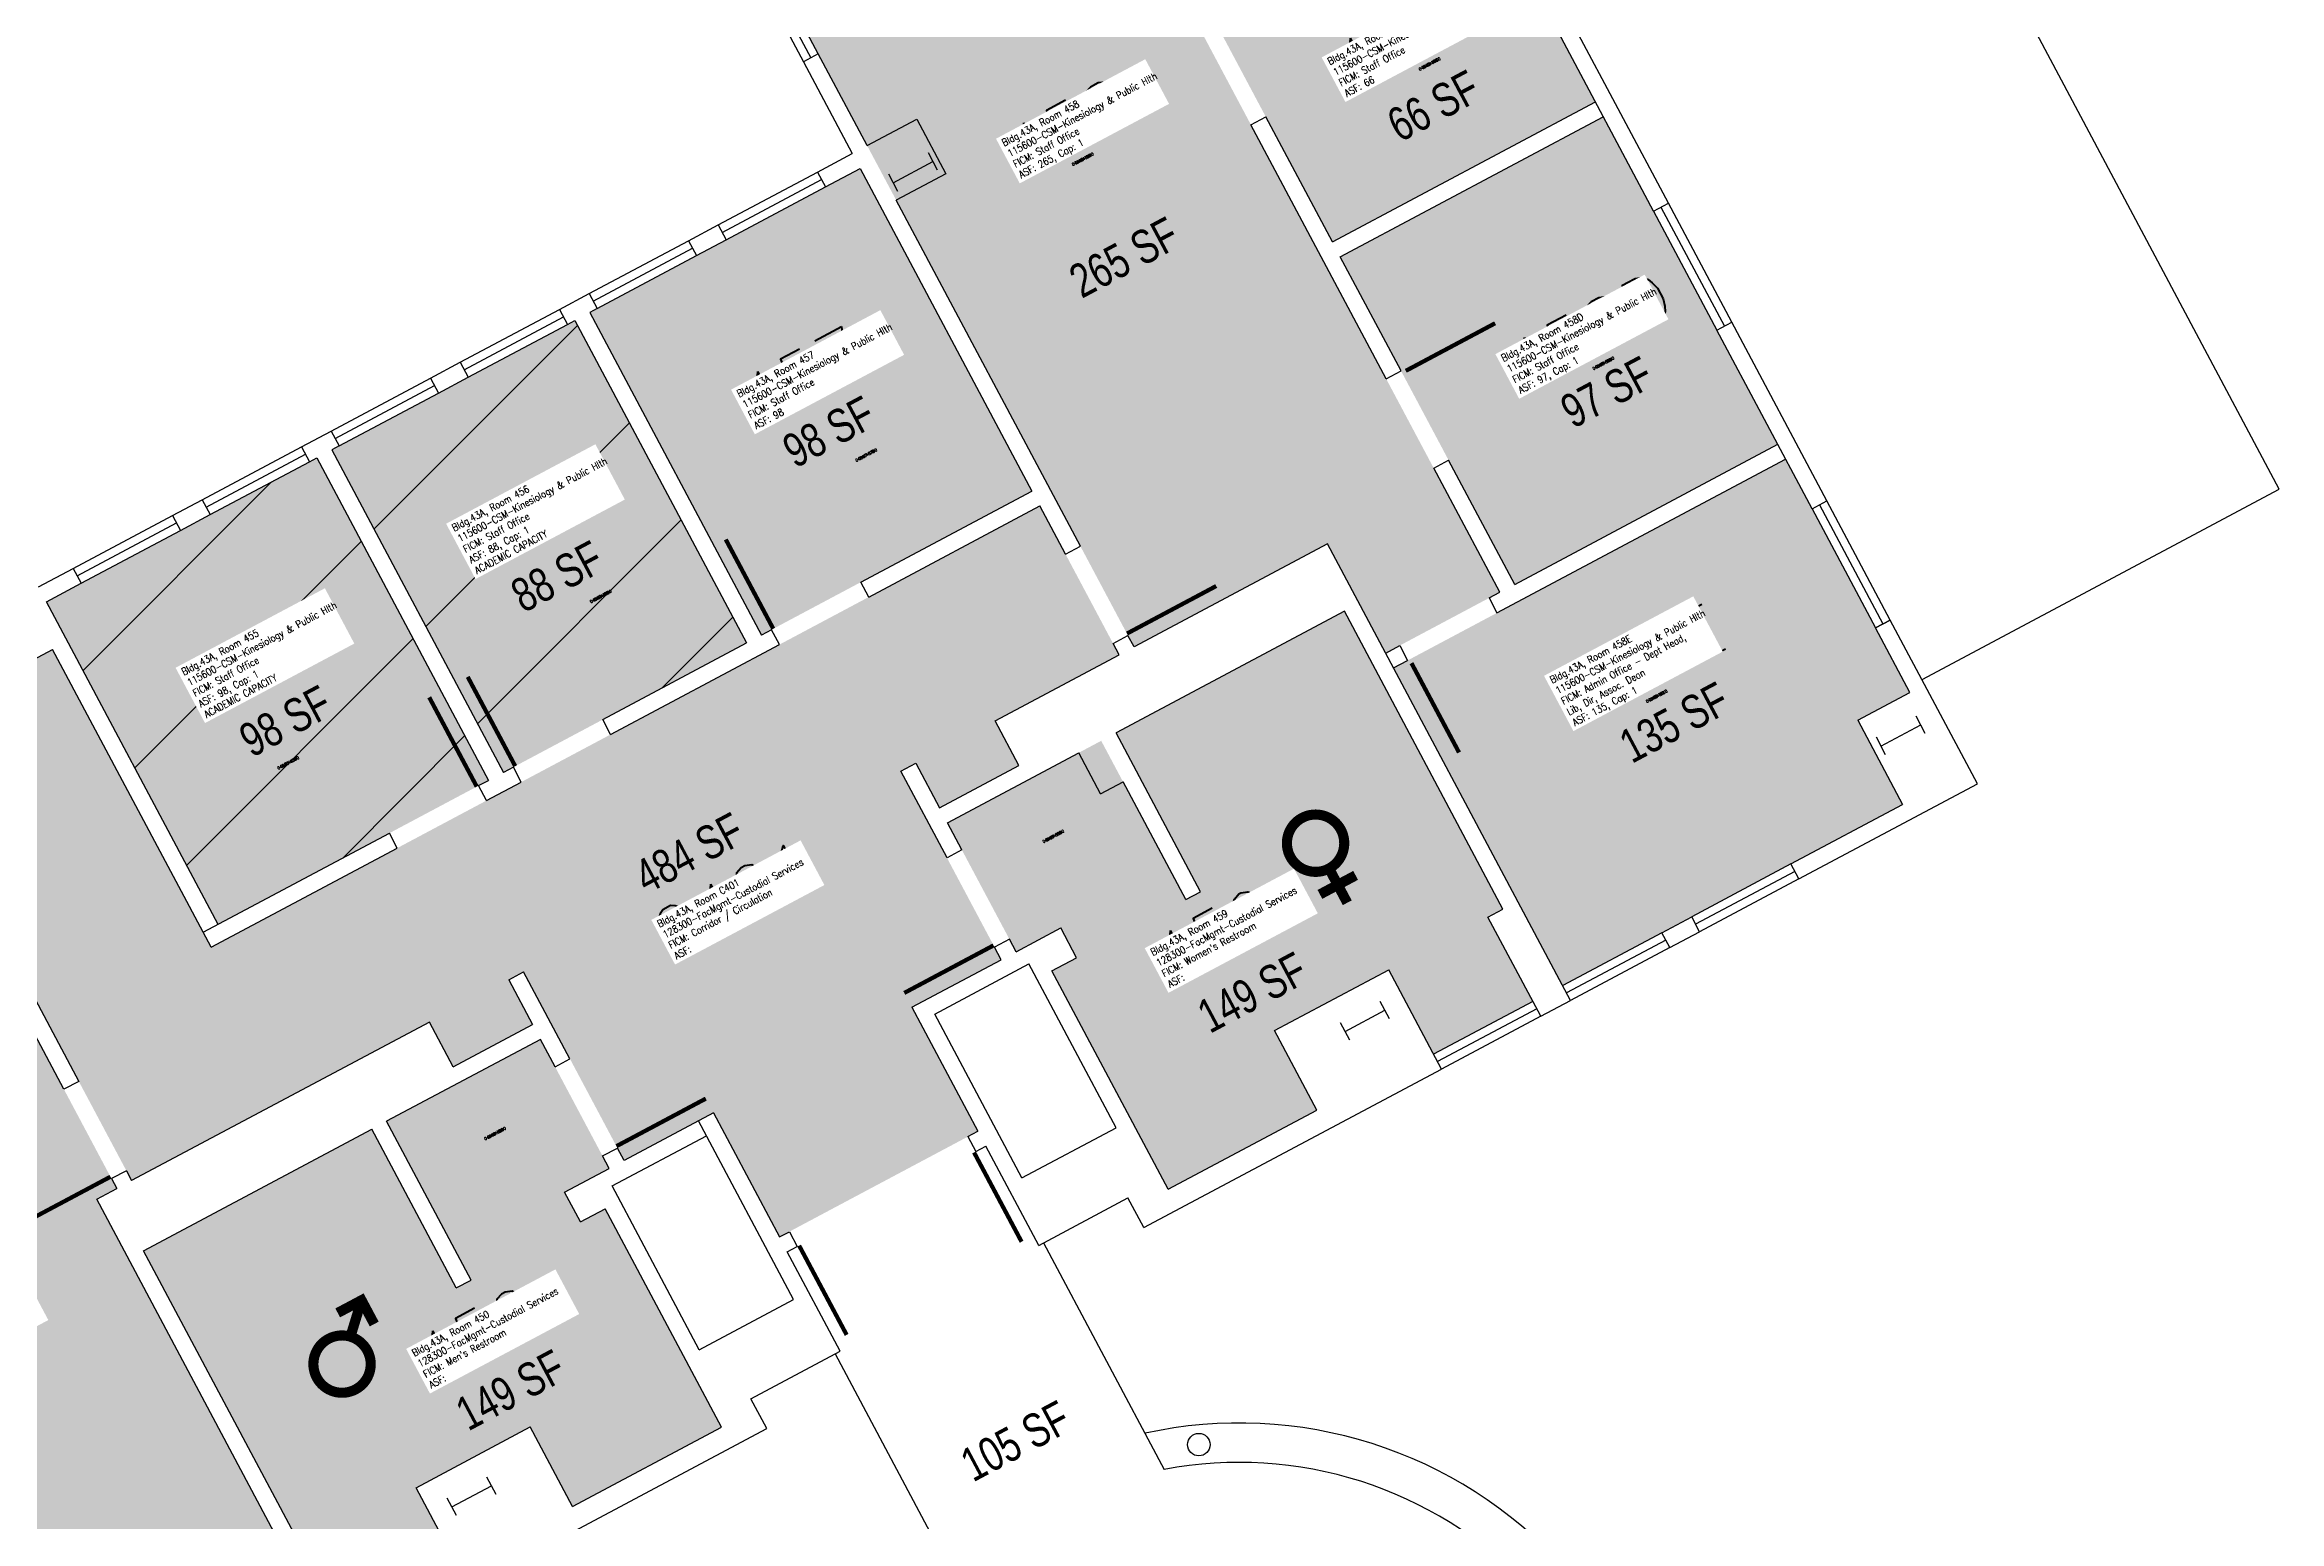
# Model space of a CAD drawing. Header units: inches. Extents: x 69216223 to 69217558, y 27666214 to 27667522.
# Drawn here: x 69216763 to 69217558, y 27666491 to 27667016 of the extents above; entities that cross this region are included whole.
import ezdxf
from ezdxf.enums import TextEntityAlignment as Align

# ---------------------------------------------------------------- set-up
doc = ezdxf.new("R2010")
doc.units = ezdxf.units.IN
doc.header["$LTSCALE"] = 100
doc.header["$MEASUREMENT"] = 0
doc.layers.get('0').update_dxf_attribs({"linetype": 'CONTINUOUS'})
for name, color, linetype in [('A-COLS', 5, 'CONTINUOUS'), ('A-DOOR', 2, 'CONTINUOUS'), ('A-FLOR', 3, 'CONTINUOUS'), ('A-GLAZ', 1, 'CONTINUOUS'), ('A-IDEN-ICON', 4, 'CONTINUOUS'), ('A-IDEN-RNUM', 7, 'CONTINUOUS'), ('A-IDEN-SNUM', 4, 'CONTINUOUS'), ('A-IDEN-VNUM', 4, 'CONTINUOUS'), ('A-ROOF', 2, 'CONTINUOUS'), ('A-WALL', 5, 'CONTINUOUS'), ('AREA-TEXT', 3, 'CONTINUOUS'), ('Rooms-Capacity', 4, 'CONTINUOUS'), ('Rooms-Category-Color', 7, 'CONTINUOUS'), ('Rooms-College-Color', 7, 'CONTINUOUS'), ('Rooms-Department-Color', 7, 'CONTINUOUS'), ('Rooms-Division-Color', 7, 'CONTINUOUS'), ('Rooms-Information', 7, 'CONTINUOUS')]:
    doc.layers.add(name, color=color, linetype=linetype)
doc.styles.add('AREA', font='arial.ttf', dxfattribs={"width": 0.75, "height": 12})
doc.styles.add('ROOMSNUMBER', font='TXT.SHX', dxfattribs={"height": 1})
doc.styles.add('ROOMVNUMBER', font='simplex.shx', dxfattribs={"width": 0.85})
pattern_1 = [(45, (0, 0), (-26.516504294, 26.516504294), [])]

# ---------------------------------------------------------------- blocks, each defined once
blk = doc.blocks.new('COL1')
for p, q in [((-0.5, 0.5), (0.5, 0.5)), ((0, 0.5), (0, -0.5)), ((-0.5, -0.5), (0.5, -0.5))]:
    blk.add_line(p, q)
blk = doc.blocks.new('CPPHONE')
for p, q in [((0.0096, 0.0252), (-0.0196, -0.0252)), ((0.0169, 0.0279), (-0.0182, -0.0329))]:
    blk.add_line(p, q)
for points in [[(0.0288, 0.0786, 0.139889), (0.0216, 0.0804, 0.107118), (0.0122, 0.0781, 0.079812), (0.0039, 0.0722, 0.067459), (-0.0035, 0.0626, 0.067459), (-0.008, 0.0515, 0.079812), (-0.009, 0.0413, 0.107118), (-0.0064, 0.032, 0.139889), (-0.0012, 0.0267, 0.139889), (0.0061, 0.0248, 0.107118), (0.0155, 0.0272, 0.079812), (0.0238, 0.0331, 0.067459), (0.0312, 0.0426, 0.067459), (0.0357, 0.0538, 0.079812), (0.0367, 0.0639, 0.107118), (0.034, 0.0732, 0.139889)], [(0.0263, 0.0743, 0.139889), (0.0218, 0.0754, 0.107118), (0.0144, 0.0736, 0.079812), (0.0074, 0.0686, 0.067459), (0.0008, 0.0601, 0.067459), (-0.0032, 0.0502, 0.079812), (-0.004, 0.0417, 0.107118), (-0.0019, 0.0344, 0.139889), (0.0013, 0.031, 0.139889), (0.0059, 0.0298, 0.107118), (0.0133, 0.0317, 0.079812), (0.0203, 0.0367, 0.067459), (0.0268, 0.0451, 0.067459), (0.0309, 0.055, 0.079812), (0.0317, 0.0636, 0.107118), (0.0296, 0.0709, 0.139889)], [(-0.0262, -0.0167, 0.139889), (-0.0334, -0.0148, 0.107118), (-0.0428, -0.0172, 0.079812), (-0.0511, -0.0231, 0.067459), (-0.0585, -0.0326, 0.067459), (-0.063, -0.0438, 0.079812), (-0.064, -0.0539, 0.107118), (-0.0614, -0.0632, 0.139889), (-0.0562, -0.0686, 0.139889), (-0.0489, -0.0704, 0.107118), (-0.0395, -0.0681, 0.079812), (-0.0312, -0.0622, 0.067459), (-0.0238, -0.0526, 0.067459), (-0.0193, -0.0415, 0.079812), (-0.0183, -0.0313, 0.107118), (-0.021, -0.022, 0.139889)], [(-0.0287, -0.021, 0.139889), (-0.0332, -0.0198, 0.107118), (-0.0406, -0.0217, 0.079812), (-0.0476, -0.0267, 0.067459), (-0.0542, -0.0351, 0.067459), (-0.0582, -0.045, 0.079812), (-0.059, -0.0536, 0.107118), (-0.0569, -0.0609, 0.139889), (-0.0537, -0.0643, 0.139889), (-0.0491, -0.0654, 0.107118), (-0.0417, -0.0636, 0.079812), (-0.0347, -0.0586, 0.067459), (-0.0282, -0.0501, 0.067459), (-0.0241, -0.0402, 0.079812), (-0.0233, -0.0317, 0.107118), (-0.0254, -0.0244, 0.139889)]]:
    blk.add_lwpolyline(points, format="xyb", close=True)
for points in [[(0.0364, 0.0572), (0.0417, 0.0308), (0.0382, 0.0108), (0.0082, -0.0411), (-0.0083, -0.0558), (-0.0338, -0.0645)], [(0.0334, 0.047), (0.0366, 0.0307), (0.0334, 0.0126), (0.0043, -0.0379), (-0.0109, -0.0514), (-0.0265, -0.0567)]]:
    blk.add_lwpolyline(points)
blk = doc.blocks.new('CPMEN')
at = {"const_width": 0.015}
for points in [[(0.055, 0.01), (0.055, 0.05), (0.015, 0.05)], [(0.0151, 0.0101), (0.055, 0.05)]]:
    blk.add_lwpolyline(points, dxfattribs=at)
blk.add_lwpolyline([(-0.0575, -0.02, 1), (0.0275, -0.02, 1)], format="xyb", close=True, dxfattribs=at)
blk = doc.blocks.new('CPWOMEN')
at = {"const_width": 0.015}
blk.add_lwpolyline([(-0.0375, 0, 1), (0.0475, 0, 1)], format="xyb", close=True, dxfattribs=at)
for points in [[(0.005, -0.04), (0.005, -0.1)], [(-0.025, -0.07), (0.035, -0.07)]]:
    blk.add_lwpolyline(points, dxfattribs=at)

msp = doc.modelspace()

# ---------------------------------------------------------------- hatches: boundary and pattern name
at = {"layer": 'Rooms-Capacity'}
h = msp.add_hatch(dxfattribs=at)
h.set_pattern_fill('ANSI31', color=256, scale=300, style=0)
h.set_pattern_definition(pattern_1)
h.paths.add_polyline_path([(69216926.38, 27666757.61), (69216929.91, 27666759.49), (69217012.89, 27666803.67), (69216951.79, 27666918.42), (69216949.14, 27666917.01), (69216913.84, 27666898.21), (69216903.24, 27666892.57), (69216867.94, 27666873.78), (69216865.29, 27666872.37)])
h = msp.add_hatch(dxfattribs=at)
h.set_pattern_fill('ANSI31', color=256, scale=300, style=0)
h.set_pattern_definition(pattern_1)
h.paths.add_polyline_path([(69216776.14, 27666824.9), (69216763.78, 27666818.32), (69216824.87, 27666703.57), (69216917.55, 27666752.92), (69216921.08, 27666754.8), (69216859.99, 27666869.55), (69216857.34, 27666868.14), (69216822.04, 27666849.34), (69216811.44, 27666843.7)])
at = {"layer": 'Rooms-Category-Color', "true_color": 0xfa9ba3}
for points in [[(69217150.71, 27666802.27), (69217013.48, 27667060.02), (69217122.94, 27667118.29), (69217280.84, 27666821.71), (69217240.24, 27666800.09), (69217219.56, 27666838.93)], [(69217273.96, 27667072.95), (69217314.85, 27666996.15), (69217221.28, 27666946.34), (69217178.75, 27667026.22), (69217254.67, 27667066.64), (69217256.31, 27667063.55)], [(69217317.67, 27666990.86), (69217224.1, 27666941.04), (69217286.14, 27666824.53), (69217379.7, 27666874.34)], [(69217018.18, 27666806.49), (69217021.71, 27666808.37), (69217114.4, 27666857.71), (69217053.3, 27666972.46), (69217040.94, 27666965.88), (69217005.64, 27666947.09), (69216995.04, 27666941.45), (69216959.74, 27666922.65), (69216957.09, 27666921.24)], [(69216926.38, 27666757.61), (69216929.91, 27666759.49), (69217012.89, 27666803.67), (69216951.79, 27666918.42), (69216949.14, 27666917.01), (69216913.84, 27666898.21), (69216903.24, 27666892.57), (69216867.94, 27666873.78), (69216865.29, 27666872.37)], [(69216776.14, 27666824.9), (69216763.78, 27666818.32), (69216824.87, 27666703.57), (69216917.55, 27666752.92), (69216921.08, 27666754.8), (69216859.99, 27666869.55), (69216857.34, 27666868.14), (69216822.04, 27666849.34), (69216811.44, 27666843.7)], [(69217243.06, 27666794.8), (69217303.21, 27666681.81), (69217424.14, 27666746.19), (69217408.16, 27666776.2), (69217426.7, 27666786.07), (69217382.52, 27666869.05)]]:
    msp.add_hatch(color=241, dxfattribs=at).paths.add_polyline_path(points)
at = {"layer": 'Rooms-Category-Color', "true_color": 0xadadad}
for points in [[(69216587.34, 27667105.04), (69216595.8, 27667089.15), (69216609.04, 27667096.2), (69216628.31, 27667060.01), (69216615.07, 27667052.96), (69216627.29, 27667030.01), (69216640.53, 27667037.06), (69216755.66, 27666820.8), (69216738.01, 27666811.4), (69216748.35, 27666791.98), (69216766, 27666801.38), (69216822.39, 27666695.46), (69217117.21, 27666852.42), (69217145.41, 27666799.45), (69217101.28, 27666775.96), (69217109.74, 27666760.07), (69217081.49, 27666745.03), (69217073.03, 27666760.92), (69217067.73, 27666758.1), (69217103.45, 27666691.01), (69217071.67, 27666674.1), (69217095.17, 27666629.96), (69217024.55, 27666592.37), (69217001.06, 27666636.5), (69216969.28, 27666619.58), (69216933.56, 27666686.67), (69216928.27, 27666683.85), (69216936.73, 27666667.96), (69216908.48, 27666652.92), (69216900.02, 27666668.81), (69216794.1, 27666612.42), (69216544.09, 27667082.01)], [(69217169.11, 27666712.38), (69217139.04, 27666768.87), (69217084.31, 27666739.73), (69217106.4, 27666698.25), (69217108.75, 27666693.83), (69217124.63, 27666702.29), (69217130.27, 27666691.7), (69217121.45, 27666687), (69217162.8, 27666609.32), (69217215.76, 27666637.52), (69217200.73, 27666665.77), (69217241.33, 27666687.38), (69217257.31, 27666657.37), (69217292.62, 27666676.17), (69217276.64, 27666706.18), (69217281.93, 27666709), (69217225.54, 27666814.93), (69217144.33, 27666771.69), (69217174.41, 27666715.2)], [(69216935.92, 27666524.78), (69216950.95, 27666496.54), (69217003.92, 27666524.73), (69216962.56, 27666602.41), (69216953.73, 27666597.71), (69216948.1, 27666608.3), (69216963.98, 27666616.76), (69216961.63, 27666621.18), (69216939.55, 27666662.66), (69216884.82, 27666633.53), (69216914.9, 27666577.03), (69216909.6, 27666574.22), (69216879.52, 27666630.71), (69216798.32, 27666587.47), (69216854.71, 27666481.55), (69216860, 27666484.37), (69216875.98, 27666454.36), (69216911.29, 27666473.16), (69216895.31, 27666503.17)]]:
    msp.add_hatch(color=253, dxfattribs=at).paths.add_polyline_path(points)
at = {"layer": 'Rooms-Category-Color', "true_color": 0xe3f498}
msp.add_hatch(color=61, dxfattribs=at).paths.add_polyline_path([(69216781.74, 27666605.84), (69216788.8, 27666609.6), (69216786.92, 27666613.13), (69216736.17, 27666708.46), (69216730.87, 27666705.64), (69216677.91, 27666677.44), (69216589.64, 27666630.45), (69216618.78, 27666575.72), (69216641.33, 27666533.35), (69216675.17, 27666469.8), (69216697.73, 27666427.43), (69216709.95, 27666404.48), (69216728.48, 27666414.35), (69216744.46, 27666384.34), (69216784.18, 27666405.48), (69216819.49, 27666424.28), (69216830.08, 27666429.92), (69216865.39, 27666448.72)])
at = {"layer": 'Rooms-College-Color', "true_color": 0xffe090}
for points in [[(69217150.71, 27666802.27), (69217013.48, 27667060.02), (69217122.94, 27667118.29), (69217280.84, 27666821.71), (69217240.24, 27666800.09), (69217219.56, 27666838.93)], [(69217273.96, 27667072.95), (69217314.85, 27666996.15), (69217221.28, 27666946.34), (69217178.75, 27667026.22), (69217254.67, 27667066.64), (69217256.31, 27667063.55)], [(69217317.67, 27666990.86), (69217224.1, 27666941.04), (69217286.14, 27666824.53), (69217379.7, 27666874.34)], [(69216926.38, 27666757.61), (69216929.91, 27666759.49), (69217012.89, 27666803.67), (69216951.79, 27666918.42), (69216949.14, 27666917.01), (69216913.84, 27666898.21), (69216903.24, 27666892.57), (69216867.94, 27666873.78), (69216865.29, 27666872.37)], [(69216776.14, 27666824.9), (69216763.78, 27666818.32), (69216824.87, 27666703.57), (69216917.55, 27666752.92), (69216921.08, 27666754.8), (69216859.99, 27666869.55), (69216857.34, 27666868.14), (69216822.04, 27666849.34), (69216811.44, 27666843.7)], [(69217243.06, 27666794.8), (69217303.21, 27666681.81), (69217424.14, 27666746.19), (69217408.16, 27666776.2), (69217426.7, 27666786.07), (69217382.52, 27666869.05)], [(69216781.74, 27666605.84), (69216788.8, 27666609.6), (69216786.92, 27666613.13), (69216736.17, 27666708.46), (69216730.87, 27666705.64), (69216677.91, 27666677.44), (69216589.64, 27666630.45), (69216618.78, 27666575.72), (69216641.33, 27666533.35), (69216675.17, 27666469.8), (69216697.73, 27666427.43), (69216709.95, 27666404.48), (69216728.48, 27666414.35), (69216744.46, 27666384.34), (69216784.18, 27666405.48), (69216819.49, 27666424.28), (69216830.08, 27666429.92), (69216865.39, 27666448.72)]]:
    msp.add_hatch(color=41, dxfattribs=at).paths.add_polyline_path(points)
at = {"layer": 'Rooms-College-Color', "true_color": 0xadadad}
for points in [[(69216587.34, 27667105.04), (69216595.8, 27667089.15), (69216609.04, 27667096.2), (69216628.31, 27667060.01), (69216615.07, 27667052.96), (69216627.29, 27667030.01), (69216640.53, 27667037.06), (69216755.66, 27666820.8), (69216738.01, 27666811.4), (69216748.35, 27666791.98), (69216766, 27666801.38), (69216822.39, 27666695.46), (69217117.21, 27666852.42), (69217145.41, 27666799.45), (69217101.28, 27666775.96), (69217109.74, 27666760.07), (69217081.49, 27666745.03), (69217073.03, 27666760.92), (69217067.73, 27666758.1), (69217103.45, 27666691.01), (69217071.67, 27666674.1), (69217095.17, 27666629.96), (69217024.55, 27666592.37), (69217001.06, 27666636.5), (69216969.28, 27666619.58), (69216933.56, 27666686.67), (69216928.27, 27666683.85), (69216936.73, 27666667.96), (69216908.48, 27666652.92), (69216900.02, 27666668.81), (69216794.1, 27666612.42), (69216544.09, 27667082.01)], [(69217169.11, 27666712.38), (69217139.04, 27666768.87), (69217084.31, 27666739.73), (69217106.4, 27666698.25), (69217108.75, 27666693.83), (69217124.63, 27666702.29), (69217130.27, 27666691.7), (69217121.45, 27666687), (69217162.8, 27666609.32), (69217215.76, 27666637.52), (69217200.73, 27666665.77), (69217241.33, 27666687.38), (69217257.31, 27666657.37), (69217292.62, 27666676.17), (69217276.64, 27666706.18), (69217281.93, 27666709), (69217225.54, 27666814.93), (69217144.33, 27666771.69), (69217174.41, 27666715.2)], [(69216935.92, 27666524.78), (69216950.95, 27666496.54), (69217003.92, 27666524.73), (69216962.56, 27666602.41), (69216953.73, 27666597.71), (69216948.1, 27666608.3), (69216963.98, 27666616.76), (69216961.63, 27666621.18), (69216939.55, 27666662.66), (69216884.82, 27666633.53), (69216914.9, 27666577.03), (69216909.6, 27666574.22), (69216879.52, 27666630.71), (69216798.32, 27666587.47), (69216854.71, 27666481.55), (69216860, 27666484.37), (69216875.98, 27666454.36), (69216911.29, 27666473.16), (69216895.31, 27666503.17)]]:
    msp.add_hatch(color=253, dxfattribs=at).paths.add_polyline_path(points)
at = {"layer": 'Rooms-College-Color', "true_color": 0x80bc67}
msp.add_hatch(color=83, dxfattribs=at).paths.add_polyline_path([(69217018.18, 27666806.49), (69217021.71, 27666808.37), (69217114.4, 27666857.71), (69217053.3, 27666972.46), (69217040.94, 27666965.88), (69217005.64, 27666947.09), (69216995.04, 27666941.45), (69216959.74, 27666922.65), (69216957.09, 27666921.24)])
at = {"layer": 'Rooms-Department-Color', "true_color": 0xffe090}
for points in [[(69217150.71, 27666802.27), (69217013.48, 27667060.02), (69217122.94, 27667118.29), (69217280.84, 27666821.71), (69217240.24, 27666800.09), (69217219.56, 27666838.93)], [(69217273.96, 27667072.95), (69217314.85, 27666996.15), (69217221.28, 27666946.34), (69217178.75, 27667026.22), (69217254.67, 27667066.64), (69217256.31, 27667063.55)], [(69217317.67, 27666990.86), (69217224.1, 27666941.04), (69217286.14, 27666824.53), (69217379.7, 27666874.34)], [(69217018.18, 27666806.49), (69217021.71, 27666808.37), (69217114.4, 27666857.71), (69217053.3, 27666972.46), (69217040.94, 27666965.88), (69217005.64, 27666947.09), (69216995.04, 27666941.45), (69216959.74, 27666922.65), (69216957.09, 27666921.24)], [(69216926.38, 27666757.61), (69216929.91, 27666759.49), (69217012.89, 27666803.67), (69216951.79, 27666918.42), (69216949.14, 27666917.01), (69216913.84, 27666898.21), (69216903.24, 27666892.57), (69216867.94, 27666873.78), (69216865.29, 27666872.37)], [(69216776.14, 27666824.9), (69216763.78, 27666818.32), (69216824.87, 27666703.57), (69216917.55, 27666752.92), (69216921.08, 27666754.8), (69216859.99, 27666869.55), (69216857.34, 27666868.14), (69216822.04, 27666849.34), (69216811.44, 27666843.7)], [(69217243.06, 27666794.8), (69217303.21, 27666681.81), (69217424.14, 27666746.19), (69217408.16, 27666776.2), (69217426.7, 27666786.07), (69217382.52, 27666869.05)], [(69216781.74, 27666605.84), (69216788.8, 27666609.6), (69216786.92, 27666613.13), (69216736.17, 27666708.46), (69216730.87, 27666705.64), (69216677.91, 27666677.44), (69216589.64, 27666630.45), (69216618.78, 27666575.72), (69216641.33, 27666533.35), (69216675.17, 27666469.8), (69216697.73, 27666427.43), (69216709.95, 27666404.48), (69216728.48, 27666414.35), (69216744.46, 27666384.34), (69216784.18, 27666405.48), (69216819.49, 27666424.28), (69216830.08, 27666429.92), (69216865.39, 27666448.72)]]:
    msp.add_hatch(color=41, dxfattribs=at).paths.add_polyline_path(points)
at = {"layer": 'Rooms-Department-Color', "true_color": 0xacacac}
for points in [[(69216587.34, 27667105.04), (69216595.8, 27667089.15), (69216609.04, 27667096.2), (69216628.31, 27667060.01), (69216615.07, 27667052.96), (69216627.29, 27667030.01), (69216640.53, 27667037.06), (69216755.66, 27666820.8), (69216738.01, 27666811.4), (69216748.35, 27666791.98), (69216766, 27666801.38), (69216822.39, 27666695.46), (69217117.21, 27666852.42), (69217145.41, 27666799.45), (69217101.28, 27666775.96), (69217109.74, 27666760.07), (69217081.49, 27666745.03), (69217073.03, 27666760.92), (69217067.73, 27666758.1), (69217103.45, 27666691.01), (69217071.67, 27666674.1), (69217095.17, 27666629.96), (69217024.55, 27666592.37), (69217001.06, 27666636.5), (69216969.28, 27666619.58), (69216933.56, 27666686.67), (69216928.27, 27666683.85), (69216936.73, 27666667.96), (69216908.48, 27666652.92), (69216900.02, 27666668.81), (69216794.1, 27666612.42), (69216544.09, 27667082.01)], [(69217169.11, 27666712.38), (69217139.04, 27666768.87), (69217084.31, 27666739.73), (69217106.4, 27666698.25), (69217108.75, 27666693.83), (69217124.63, 27666702.29), (69217130.27, 27666691.7), (69217121.45, 27666687), (69217162.8, 27666609.32), (69217215.76, 27666637.52), (69217200.73, 27666665.77), (69217241.33, 27666687.38), (69217257.31, 27666657.37), (69217292.62, 27666676.17), (69217276.64, 27666706.18), (69217281.93, 27666709), (69217225.54, 27666814.93), (69217144.33, 27666771.69), (69217174.41, 27666715.2)], [(69216935.92, 27666524.78), (69216950.95, 27666496.54), (69217003.92, 27666524.73), (69216962.56, 27666602.41), (69216953.73, 27666597.71), (69216948.1, 27666608.3), (69216963.98, 27666616.76), (69216961.63, 27666621.18), (69216939.55, 27666662.66), (69216884.82, 27666633.53), (69216914.9, 27666577.03), (69216909.6, 27666574.22), (69216879.52, 27666630.71), (69216798.32, 27666587.47), (69216854.71, 27666481.55), (69216860, 27666484.37), (69216875.98, 27666454.36), (69216911.29, 27666473.16), (69216895.31, 27666503.17)]]:
    msp.add_hatch(color=253, dxfattribs=at).paths.add_polyline_path(points)
at = {"layer": 'Rooms-Division-Color', "true_color": 0xffe090}
for points in [[(69217150.71, 27666802.27), (69217013.48, 27667060.02), (69217122.94, 27667118.29), (69217280.84, 27666821.71), (69217240.24, 27666800.09), (69217219.56, 27666838.93)], [(69217273.96, 27667072.95), (69217314.85, 27666996.15), (69217221.28, 27666946.34), (69217178.75, 27667026.22), (69217254.67, 27667066.64), (69217256.31, 27667063.55)], [(69217317.67, 27666990.86), (69217224.1, 27666941.04), (69217286.14, 27666824.53), (69217379.7, 27666874.34)], [(69217018.18, 27666806.49), (69217021.71, 27666808.37), (69217114.4, 27666857.71), (69217053.3, 27666972.46), (69217040.94, 27666965.88), (69217005.64, 27666947.09), (69216995.04, 27666941.45), (69216959.74, 27666922.65), (69216957.09, 27666921.24)], [(69216926.38, 27666757.61), (69216929.91, 27666759.49), (69217012.89, 27666803.67), (69216951.79, 27666918.42), (69216949.14, 27666917.01), (69216913.84, 27666898.21), (69216903.24, 27666892.57), (69216867.94, 27666873.78), (69216865.29, 27666872.37)], [(69216776.14, 27666824.9), (69216763.78, 27666818.32), (69216824.87, 27666703.57), (69216917.55, 27666752.92), (69216921.08, 27666754.8), (69216859.99, 27666869.55), (69216857.34, 27666868.14), (69216822.04, 27666849.34), (69216811.44, 27666843.7)], [(69217243.06, 27666794.8), (69217303.21, 27666681.81), (69217424.14, 27666746.19), (69217408.16, 27666776.2), (69217426.7, 27666786.07), (69217382.52, 27666869.05)], [(69216781.74, 27666605.84), (69216788.8, 27666609.6), (69216786.92, 27666613.13), (69216736.17, 27666708.46), (69216730.87, 27666705.64), (69216677.91, 27666677.44), (69216589.64, 27666630.45), (69216618.78, 27666575.72), (69216641.33, 27666533.35), (69216675.17, 27666469.8), (69216697.73, 27666427.43), (69216709.95, 27666404.48), (69216728.48, 27666414.35), (69216744.46, 27666384.34), (69216784.18, 27666405.48), (69216819.49, 27666424.28), (69216830.08, 27666429.92), (69216865.39, 27666448.72)]]:
    msp.add_hatch(color=41, dxfattribs=at).paths.add_polyline_path(points)
at = {"layer": 'Rooms-Division-Color', "true_color": 0xadadad}
for points in [[(69216587.34, 27667105.04), (69216595.8, 27667089.15), (69216609.04, 27667096.2), (69216628.31, 27667060.01), (69216615.07, 27667052.96), (69216627.29, 27667030.01), (69216640.53, 27667037.06), (69216755.66, 27666820.8), (69216738.01, 27666811.4), (69216748.35, 27666791.98), (69216766, 27666801.38), (69216822.39, 27666695.46), (69217117.21, 27666852.42), (69217145.41, 27666799.45), (69217101.28, 27666775.96), (69217109.74, 27666760.07), (69217081.49, 27666745.03), (69217073.03, 27666760.92), (69217067.73, 27666758.1), (69217103.45, 27666691.01), (69217071.67, 27666674.1), (69217095.17, 27666629.96), (69217024.55, 27666592.37), (69217001.06, 27666636.5), (69216969.28, 27666619.58), (69216933.56, 27666686.67), (69216928.27, 27666683.85), (69216936.73, 27666667.96), (69216908.48, 27666652.92), (69216900.02, 27666668.81), (69216794.1, 27666612.42), (69216544.09, 27667082.01)], [(69217169.11, 27666712.38), (69217139.04, 27666768.87), (69217084.31, 27666739.73), (69217106.4, 27666698.25), (69217108.75, 27666693.83), (69217124.63, 27666702.29), (69217130.27, 27666691.7), (69217121.45, 27666687), (69217162.8, 27666609.32), (69217215.76, 27666637.52), (69217200.73, 27666665.77), (69217241.33, 27666687.38), (69217257.31, 27666657.37), (69217292.62, 27666676.17), (69217276.64, 27666706.18), (69217281.93, 27666709), (69217225.54, 27666814.93), (69217144.33, 27666771.69), (69217174.41, 27666715.2)], [(69216935.92, 27666524.78), (69216950.95, 27666496.54), (69217003.92, 27666524.73), (69216962.56, 27666602.41), (69216953.73, 27666597.71), (69216948.1, 27666608.3), (69216963.98, 27666616.76), (69216961.63, 27666621.18), (69216939.55, 27666662.66), (69216884.82, 27666633.53), (69216914.9, 27666577.03), (69216909.6, 27666574.22), (69216879.52, 27666630.71), (69216798.32, 27666587.47), (69216854.71, 27666481.55), (69216860, 27666484.37), (69216875.98, 27666454.36), (69216911.29, 27666473.16), (69216895.31, 27666503.17)]]:
    msp.add_hatch(color=253, dxfattribs=at).paths.add_polyline_path(points)

# ---------------------------------------------------------------- linework, layer by layer
at = {"layer": 'A-COLS'}
msp.add_circle((69217173.78, 27666518.49), 4, dxfattribs=at)
at = {"layer": 'A-DOOR'}
for points in [[(69217182.37, 27667022.62, 1.5, 1.5, 0), (69217214.15, 27667039.54, 0, 0, 0), (69217214.5, 27667038.88, 0, 0, -0.414214), (69217197.61, 27666990.8, 0, 0, -0.414214)], [(69217247.4, 27666900.48, 1.5, 1.5, 0), (69217279.17, 27666917.4, 0, 0, 0), (69217279.53, 27666916.74, 0, 0, -0.414214), (69217262.64, 27666868.66, 0, 0, -0.414214)], [(69217022.37, 27666808.72, 1.5, 1.5, 0), (69217005.46, 27666840.5, 0, 0, 0), (69217006.12, 27666840.85, 0, 0, -0.414214), (69217054.19, 27666823.96, 0, 0, -0.414214)], [(69217148.19, 27666807.01, 1.5, 1.5, 0), (69217179.96, 27666823.93, 0, 0, 0), (69217179.61, 27666824.59, 0, 0, 0.414214), (69217130.3, 27666837.42, 0, 0, 0.414214)], [(69217249.42, 27666796.49, 1.5, 1.5, 0), (69217266.34, 27666764.71, 0, 0, 0), (69217267, 27666765.06, 0, 0, 0.414214), (69217279.83, 27666814.38, 0, 0, 0.414214)], [(69216930.57, 27666759.85, 1.5, 1.5, 0), (69216913.66, 27666791.62, 0, 0, 0), (69216914.32, 27666791.98, 0, 0, -0.414214), (69216962.39, 27666775.09, 0, 0, -0.414214)], [(69216916.89, 27666752.56, 1.5, 1.5, 0), (69216899.97, 27666784.34, 0, 0, 0), (69216899.31, 27666783.99, 0, 0, 0.414214), (69216886.48, 27666734.67, 0, 0, 0.414214)], [(69217100.75, 27666696.09, 1.5, 1.5, 0), (69217068.97, 27666679.17, 0, 0, 0), (69217068.62, 27666679.83, 0, 0, -0.414214), (69217085.51, 27666727.91, 0, 0, -0.414214)], [(69216966.58, 27666624.66, 1.5, 1.5, 0), (69216998.36, 27666641.58, 0, 0, 0), (69216998, 27666642.24, 0, 0, 0.414214), (69216948.69, 27666655.07, 0, 0, 0.414214)], [(69216786.57, 27666613.79, 1.5, 1.5, 0), (69216754.79, 27666596.87, 0, 0, 0), (69216754.44, 27666597.53, 0, 0, -0.414214), (69216771.33, 27666645.61, 0, 0, -0.414214)], [(69217093.8, 27666622.43, 1.5, 1.5, 0), (69217110.71, 27666590.66, 0, 0, 0), (69217110.05, 27666590.3, 0, 0, -0.414214), (69217061.98, 27666607.19, 0, 0, -0.414214)], [(69217031.57, 27666589.3, 1.5, 1.5, 0), (69217048.48, 27666557.53, 0, 0, 0), (69217049.15, 27666557.88, 0, 0, 0.414214), (69217061.98, 27666607.19, 0, 0, 0.414214)]]:
    msp.add_lwpolyline(points, format="xyseb", dxfattribs=at)
at = {"layer": 'A-FLOR'}
for p, q in [((69217118.55, 27666590.3), (69217161.48, 27666509.66)), ((69217044.41, 27666550.82), (69217087.34, 27666470.19))]:
    msp.add_line(p, q, dxfattribs=at)
at = {"layer": 'A-GLAZ'}
for p, q in [((69217010.54, 27667052.79), (69217033.09, 27667010.42)), ((69217013.19, 27667054.2), (69217035.74, 27667011.83)), ((69217038.39, 27667013.24), (69217015.83, 27667055.61)), ((69217002.82, 27666952.38), (69217038.13, 27666971.18)), ((69217004.23, 27666949.73), (69217039.53, 27666968.53)), ((69217005.64, 27666947.09), (69217040.94, 27666965.88)), ((69217335.53, 27666957.32), (69217358.08, 27666914.95)), ((69217338.17, 27666958.73), (69217360.73, 27666916.36)), ((69217363.38, 27666917.77), (69217340.82, 27666960.14)), ((69216956.92, 27666927.95), (69216992.22, 27666946.74)), ((69216958.33, 27666925.3), (69216993.63, 27666944.1)), ((69216959.74, 27666922.65), (69216995.04, 27666941.45)), ((69216911.02, 27666903.51), (69216946.32, 27666922.31)), ((69216912.43, 27666900.86), (69216947.73, 27666919.66)), ((69216913.84, 27666898.21), (69216949.14, 27666917.01)), ((69216865.12, 27666879.07), (69216900.42, 27666897.87)), ((69216866.53, 27666876.42), (69216901.83, 27666895.22)), ((69216867.94, 27666873.78), (69216903.24, 27666892.57)), ((69216819.22, 27666854.63), (69216854.52, 27666873.43)), ((69216820.63, 27666851.99), (69216855.93, 27666870.78)), ((69216822.04, 27666849.34), (69216857.34, 27666868.14)), ((69217391.92, 27666851.39), (69217414.48, 27666809.02)), ((69217394.57, 27666852.8), (69217417.13, 27666810.43)), ((69217419.77, 27666811.84), (69217397.22, 27666854.21)), ((69216773.32, 27666830.2), (69216808.62, 27666848.99)), ((69216774.73, 27666827.55), (69216810.03, 27666846.35)), ((69216776.14, 27666824.9), (69216811.44, 27666843.7)), ((69217384.42, 27666725.05), (69217349.11, 27666706.25)), ((69217385.83, 27666722.4), (69217350.52, 27666703.6)), ((69217387.24, 27666719.75), (69217351.93, 27666700.95)), ((69217338.52, 27666700.61), (69217303.21, 27666681.81)), ((69217339.93, 27666697.96), (69217304.62, 27666679.16)), ((69217341.34, 27666695.31), (69217306.03, 27666676.51)), ((69217292.62, 27666676.17), (69217257.31, 27666657.37)), ((69217294.03, 27666673.52), (69217258.72, 27666654.73)), ((69217295.44, 27666670.87), (69217260.13, 27666652.08))]:
    msp.add_line(p, q, dxfattribs=at)
at = {"layer": 'A-ROOF'}
for p, q in [((69217558.16, 27666858.33), (69217204.76, 27667522.12)), ((69217431.05, 27666790.66), (69217558.16, 27666858.33))]:
    msp.add_line(p, q, dxfattribs=at)
at = {"layer": 'A-WALL'}
for p, q in [((69217335.53, 27666957.32), (69217301.69, 27667020.87)), ((69217340.82, 27666960.14), (69217306.99, 27667023.69)), ((69217038.39, 27667013.24), (69217033.09, 27667010.42)), ((69217033.09, 27667010.42), (69217050.48, 27666977.76)), ((69217055.78, 27666980.58), (69217038.39, 27667013.24)), ((69217221.28, 27666946.34), (69217314.85, 27666996.15)), ((69217055.78, 27666980.58), (69217073.43, 27666989.98)), ((69217073.43, 27666989.98), (69217083.77, 27666970.56)), ((69217192.32, 27666987.98), (69217197.61, 27666990.8)), ((69217240.42, 27666897.62), (69217192.32, 27666987.98)), ((69217221.28, 27666946.34), (69217197.61, 27666990.8)), ((69217224.1, 27666941.04), (69217317.67, 27666990.86)), ((69217224.1, 27666941.04), (69217317.67, 27666990.86)), ((69217038.13, 27666971.18), (69217050.48, 27666977.76)), ((69217038.13, 27666971.18), (69217040.94, 27666965.88)), ((69217040.94, 27666965.88), (69217053.3, 27666972.46)), ((69217053.3, 27666972.46), (69217114.4, 27666857.71)), ((69217083.77, 27666970.56), (69217066.12, 27666961.16)), ((69217131.62, 27666838.13), (69217066.12, 27666961.16)), ((69217335.53, 27666957.32), (69217340.82, 27666960.14)), ((69216992.22, 27666946.74), (69217002.82, 27666952.38)), ((69216992.22, 27666946.74), (69216995.04, 27666941.45)), ((69216995.04, 27666941.45), (69217005.64, 27666947.09)), ((69217002.82, 27666952.38), (69217005.64, 27666947.09)), ((69217245.72, 27666900.44), (69217224.1, 27666941.04)), ((69216946.32, 27666922.31), (69216956.92, 27666927.95)), ((69216946.32, 27666922.31), (69216949.14, 27666917.01)), ((69216956.92, 27666927.95), (69216959.74, 27666922.65)), ((69216959.74, 27666922.65), (69216957.09, 27666921.24)), ((69216957.09, 27666921.24), (69217018.18, 27666806.49)), ((69216949.14, 27666917.01), (69216951.79, 27666918.42)), ((69216951.79, 27666918.42), (69217012.89, 27666803.67)), ((69217358.08, 27666914.95), (69217363.38, 27666917.77)), ((69217391.92, 27666851.39), (69217358.08, 27666914.95)), ((69217397.22, 27666854.21), (69217363.38, 27666917.77)), ((69216900.42, 27666897.87), (69216911.02, 27666903.51)), ((69216900.42, 27666897.87), (69216903.24, 27666892.57)), ((69216903.24, 27666892.57), (69216913.84, 27666898.21)), ((69216911.02, 27666903.51), (69216913.84, 27666898.21)), ((69217240.42, 27666897.62), (69217245.72, 27666900.44)), ((69216854.52, 27666873.43), (69216865.12, 27666879.07)), ((69216854.52, 27666873.43), (69216857.34, 27666868.14)), ((69216865.12, 27666879.07), (69216867.94, 27666873.78)), ((69216867.94, 27666873.78), (69216865.29, 27666872.37)), ((69217286.14, 27666824.53), (69217379.7, 27666874.34)), ((69216857.34, 27666868.14), (69216859.99, 27666869.55)), ((69216859.99, 27666869.55), (69216921.08, 27666754.8)), ((69216865.29, 27666872.37), (69216926.38, 27666757.61)), ((69217257.34, 27666865.84), (69217262.64, 27666868.66)), ((69217280.84, 27666821.71), (69217257.34, 27666865.84)), ((69217286.14, 27666824.53), (69217262.64, 27666868.66)), ((69217279.83, 27666814.38), (69217382.52, 27666869.05)), ((69217053.49, 27666825.29), (69217114.4, 27666857.71)), ((69216808.62, 27666848.99), (69216819.22, 27666854.63)), ((69216819.22, 27666854.63), (69216822.04, 27666849.34)), ((69217056.31, 27666819.99), (69217117.21, 27666852.42)), ((69217126.32, 27666835.31), (69217117.21, 27666852.42)), ((69217391.92, 27666851.39), (69217397.22, 27666854.21)), ((69216808.62, 27666848.99), (69216811.44, 27666843.7)), ((69216811.44, 27666843.7), (69216822.04, 27666849.34)), ((69217126.32, 27666835.31), (69217131.62, 27666838.13)), ((69217219.56, 27666838.93), (69217150.71, 27666802.27)), ((69217306.03, 27666676.51), (69217219.56, 27666838.93)), ((69216760.96, 27666823.62), (69216773.32, 27666830.2)), ((69216773.32, 27666830.2), (69216776.14, 27666824.9)), ((69216763.78, 27666818.32), (69216776.14, 27666824.9)), ((69216824.87, 27666703.57), (69216763.78, 27666818.32)), ((69217056.31, 27666819.99), (69217053.49, 27666825.29)), ((69217277.01, 27666819.67), (69217280.84, 27666821.71)), ((69217277.01, 27666819.67), (69217279.83, 27666814.38)), ((69217225.54, 27666814.93), (69217144.33, 27666771.69)), ((69217281.93, 27666709), (69217225.54, 27666814.93)), ((69217419.77, 27666811.84), (69217414.48, 27666809.02)), ((69217414.48, 27666809.02), (69217419.77, 27666811.84)), ((69217450.79, 27666753.58), (69217419.77, 27666811.84)), ((69216961.69, 27666776.41), (69217012.89, 27666803.67)), ((69216964.51, 27666771.12), (69217024.53, 27666803.07)), ((69217021.71, 27666808.37), (69217018.18, 27666806.49)), ((69217024.53, 27666803.07), (69217021.71, 27666808.37)), ((69217143.24, 27666803.53), (69217148.54, 27666806.35)), ((69217145.41, 27666799.45), (69217143.24, 27666803.53)), ((69217150.71, 27666802.27), (69217148.54, 27666806.35)), ((69217240.24, 27666800.09), (69217245.24, 27666802.75)), ((69217245.24, 27666802.75), (69217248.06, 27666797.46)), ((69217426.7, 27666786.07), (69217414.48, 27666809.02)), ((69216748.35, 27666791.98), (69216766, 27666801.38)), ((69216822.39, 27666695.46), (69216766, 27666801.38)), ((69217101.28, 27666775.96), (69217145.41, 27666799.45)), ((69217243.06, 27666794.8), (69217248.06, 27666797.46)), ((69217408.16, 27666776.2), (69217426.7, 27666786.07)), ((69216964.51, 27666771.12), (69216961.69, 27666776.41)), ((69217109.74, 27666760.07), (69217101.28, 27666775.96)), ((69217174.41, 27666715.2), (69217144.33, 27666771.69)), ((69217408.16, 27666776.2), (69217424.14, 27666746.19)), ((69217084.31, 27666739.73), (69217131.04, 27666764.61)), ((69217138.8, 27666750.03), (69217131.04, 27666764.61)), ((69216717.03, 27666757.18), (69216775.3, 27666647.73)), ((69216917.55, 27666752.92), (69216921.08, 27666754.8)), ((69216920.37, 27666747.62), (69216932.73, 27666754.2)), ((69216929.91, 27666759.49), (69216926.38, 27666757.61)), ((69216932.73, 27666754.2), (69216929.91, 27666759.49)), ((69217067.73, 27666758.1), (69217073.03, 27666760.92)), ((69217084.18, 27666727.21), (69217067.73, 27666758.1)), ((69217073.03, 27666760.92), (69217081.49, 27666745.03)), ((69217081.49, 27666745.03), (69217109.74, 27666760.07)), ((69217138.8, 27666750.03), (69217146.8, 27666754.29)), ((69217169.11, 27666712.38), (69217146.8, 27666754.29)), ((69216920.37, 27666747.62), (69216917.55, 27666752.92)), ((69217384.42, 27666725.05), (69217424.14, 27666746.19)), ((69217387.24, 27666719.75), (69217450.79, 27666753.58)), ((69217089.48, 27666730.03), (69217084.31, 27666739.73)), ((69216819.57, 27666700.75), (69216885.78, 27666736)), ((69216822.39, 27666695.46), (69216888.6, 27666730.7)), ((69216888.6, 27666730.7), (69216885.78, 27666736)), ((69217089.48, 27666730.03), (69217084.18, 27666727.21)), ((69217387.24, 27666719.75), (69217384.42, 27666725.05)), ((69217169.11, 27666712.38), (69217174.41, 27666715.2)), ((69216770, 27666644.91), (69216736.17, 27666708.46)), ((69217276.64, 27666706.18), (69217281.93, 27666709)), ((69217108.75, 27666693.83), (69217124.63, 27666702.29)), ((69217130.27, 27666691.7), (69217124.63, 27666702.29)), ((69217295.44, 27666670.87), (69217276.64, 27666706.18)), ((69217338.52, 27666700.61), (69217349.11, 27666706.25)), ((69217341.34, 27666695.31), (69217338.52, 27666700.61)), ((69217341.34, 27666695.31), (69217351.93, 27666700.95)), ((69217351.93, 27666700.95), (69217349.11, 27666706.25)), ((69217071.67, 27666674.1), (69217103.45, 27666691.01)), ((69217106.4, 27666698.25), (69217101.1, 27666695.43)), ((69217103.45, 27666691.01), (69217101.1, 27666695.43)), ((69217108.75, 27666693.83), (69217106.4, 27666698.25)), ((69217121.45, 27666687), (69217130.27, 27666691.7)), ((69216928.27, 27666683.85), (69216933.56, 27666686.67)), ((69216928.27, 27666683.85), (69216936.73, 27666667.96)), ((69216950.01, 27666655.77), (69216933.56, 27666686.67)), ((69217079.79, 27666671.62), (69217113.33, 27666689.48)), ((69217144.35, 27666631.22), (69217113.33, 27666689.48)), ((69217162.8, 27666609.32), (69217121.45, 27666687)), ((69217200.73, 27666665.77), (69217241.33, 27666687.38)), ((69217260.13, 27666652.08), (69217241.33, 27666687.38)), ((69217295.44, 27666670.87), (69217306.03, 27666676.51)), ((69216900.02, 27666668.81), (69216794.1, 27666612.42)), ((69216908.48, 27666652.92), (69216900.02, 27666668.81)), ((69216908.48, 27666652.92), (69216936.73, 27666667.96)), ((69217071.67, 27666674.1), (69217095.17, 27666629.96)), ((69217110.81, 27666613.36), (69217079.79, 27666671.62)), ((69216939.55, 27666662.66), (69216884.82, 27666633.53)), ((69216944.72, 27666652.95), (69216939.55, 27666662.66)), ((69217215.76, 27666637.52), (69217200.73, 27666665.77)), ((69216944.72, 27666652.95), (69216950.01, 27666655.77)), ((69217154.2, 27666595.68), (69217260.13, 27666652.08)), ((69216775.3, 27666647.73), (69216770, 27666644.91)), ((69217001.06, 27666636.5), (69216969.28, 27666619.58)), ((69217001.06, 27666636.5), (69217024.55, 27666592.37)), ((69217162.8, 27666609.32), (69217215.76, 27666637.52)), ((69216798.32, 27666587.47), (69216879.52, 27666630.71)), ((69216909.6, 27666574.22), (69216879.52, 27666630.71)), ((69216914.9, 27666577.03), (69216884.82, 27666633.53)), ((69216965.04, 27666610.53), (69216998.58, 27666628.39)), ((69217029.6, 27666570.13), (69216995.76, 27666633.68)), ((69217091.64, 27666628.08), (69217095.17, 27666629.96)), ((69217091.64, 27666628.08), (69217094.46, 27666622.79)), ((69217110.81, 27666613.36), (69217144.35, 27666631.22)), ((69216961.63, 27666621.18), (69216966.93, 27666624)), ((69216963.98, 27666616.76), (69216961.63, 27666621.18)), ((69216969.28, 27666619.58), (69216966.93, 27666624)), ((69217094.46, 27666622.79), (69217097.99, 27666624.67)), ((69217116.79, 27666589.36), (69217097.99, 27666624.67)), ((69216792.22, 27666615.95), (69216786.92, 27666613.13)), ((69216786.92, 27666613.13), (69216788.8, 27666609.6)), ((69216792.22, 27666615.95), (69216794.1, 27666612.42)), ((69216948.1, 27666608.3), (69216963.98, 27666616.76)), ((69216781.74, 27666605.84), (69216788.8, 27666609.6)), ((69216868.21, 27666443.42), (69216781.74, 27666605.84)), ((69216953.73, 27666597.71), (69216948.1, 27666608.3)), ((69216996.05, 27666552.27), (69216965.04, 27666610.53)), ((69217116.79, 27666589.36), (69217148.56, 27666606.28)), ((69217154.2, 27666595.68), (69217148.56, 27666606.28)), ((69216953.73, 27666597.71), (69216962.56, 27666602.41)), ((69217003.92, 27666524.73), (69216962.56, 27666602.41)), ((69216854.71, 27666481.55), (69216798.32, 27666587.47)), ((69217024.55, 27666592.37), (69217028.09, 27666594.25)), ((69217027.37, 27666587.07), (69217030.9, 27666588.95)), ((69217046.17, 27666551.76), (69217027.37, 27666587.07)), ((69217028.09, 27666594.25), (69217030.9, 27666588.95)), ((69216909.6, 27666574.22), (69216914.9, 27666577.03)), ((69216996.05, 27666552.27), (69217029.6, 27666570.13)), ((69217014.39, 27666534.84), (69217046.17, 27666551.76)), ((69217020.03, 27666524.25), (69217014.39, 27666534.84)), ((69216895.31, 27666503.17), (69216935.92, 27666524.78)), ((69216914.11, 27666467.86), (69217020.03, 27666524.25)), ((69216950.95, 27666496.54), (69216935.92, 27666524.78)), ((69216950.95, 27666496.54), (69217003.92, 27666524.73)), ((69216914.11, 27666467.86), (69216895.31, 27666503.17))]:
    msp.add_line(p, q, dxfattribs=at)
for radius, start, end in [(156, 42.31858, 102.41216), (142, 43.76198, 100.82666)]:
    msp.add_arc((69217188.16, 27666370.19), radius, start, end, dxfattribs=at)

# ---------------------------------------------------------------- block references
at = {"layer": 'A-COLS', "xscale": 7.000000000465661, "yscale": 15.99999999947438, "zscale": 7.000000000465661, "rotation": 118.0306546719117}
for p in [(69217072.13, 27666971.16), (69217423.51, 27666770.78), (69217232.85, 27666669.27), (69216915.08, 27666500.09)]:
    msp.add_blockref('COL1', p, dxfattribs=at)
at = {"layer": 'A-IDEN-ICON', "xscale": 240, "yscale": 240, "zscale": 240, "rotation": 28.03065467191171}
for name, p in [('CPPHONE', (69216752.48, 27666744.46)), ('CPWOMEN', (69217214.24, 27666731.88)), ('CPMEN', (69216869.88, 27666553.07))]:
    msp.add_blockref(name, p, dxfattribs=at)

# ---------------------------------------------------------------- texts
at = {"layer": 'A-IDEN-RNUM', "style": 'ROOMSNUMBER'}
for s, p in [('0458-C0', (69217255.86, 27667009.66)), ('0458-00', (69217132.46, 27666975.75)), ('0458-D0', (69217317.69, 27666903.14)), ('0457-00', (69217055.46, 27666870.52)), ('0456-00', (69216961.01, 27666820.24)), ('0458-E0', (69217336.62, 27666784.72)), ('0455-00', (69216849.8, 27666761.02)), ('0459-00', (69217122.01, 27666734.88)), ('C401-00', (69217012.82, 27666718.67)), ('0450-00', (69216923.4, 27666629.15))]:
    msp.add_text(s, height=1, rotation=28.03065, dxfattribs=at).set_placement(p, align=Align.MIDDLE)
at = {"layer": 'A-IDEN-SNUM', "style": 'ROOMSNUMBER'}
for s, p in [('043A0458C0', (69217255.86, 27667009.66)), ('043A045800', (69217132.46, 27666975.75)), ('043A0458D0', (69217317.69, 27666903.14)), ('043A045700', (69217055.46, 27666870.52)), ('043A045600', (69216961.01, 27666820.24)), ('043A0458E0', (69217336.62, 27666784.72)), ('043A045500', (69216849.8, 27666761.02)), ('043A045900', (69217122.01, 27666734.88)), ('043AC40100', (69217012.82, 27666718.67)), ('043A045000', (69216923.4, 27666629.15))]:
    msp.add_text(s, height=1, rotation=28.03065, dxfattribs=at).set_placement(p, align=Align.MIDDLE)
at = {"layer": 'A-IDEN-VNUM', "style": 'ROOMVNUMBER'}
for s, p in [('458C', (69217250.6, 27667020.89)), ('458', (69217127.2, 27666986.97)), ('458D', (69217312.44, 27666914.37)), ('457', (69217032.53, 27666898.46)), ('456', (69216932.8, 27666846.77)), ('455', (69216836.94, 27666795.74)), ('458E', (69217331.36, 27666795.94)), ('C401', (69217008.71, 27666712.26)), ('459', (69217179.33, 27666699.58)), ('450', (69216916.94, 27666557.23))]:
    msp.add_text(s, height=18, rotation=28.03065, dxfattribs=at).set_placement(p, align=Align.MIDDLE)
at = {"layer": 'AREA-TEXT', "style": 'AREA', "width": 0.75}
for s, p in [('66 SF', (69217257.22, 27666994.75)), ('265 SF', (69217147.16, 27666940.87)), ('97 SF', (69217318.88, 27666892.93)), ('98 SF', (69217042.12, 27666878.82)), ('88 SF', (69216945.46, 27666827.36)), ('98 SF', (69216848.81, 27666775.9)), ('135 SF', (69217342.86, 27666775.43)), ('484 SF', (69216992.41, 27666729)), ('149 SF', (69217192.74, 27666679.37)), ('149 SF', (69216928.89, 27666537.95)), ('105 SF', (69217108.5, 27666519.81))]:
    msp.add_text(s, height=12, rotation=28.03065, dxfattribs=at).set_placement(p, align=Align.MIDDLE_CENTER)

# ---------------------------------------------------------------- next in the draw order: texts
at = {"layer": 'Rooms-Information', "width": 57.6, "attachment_point": 7, "rotation": 28.03065, "style": 'ROOMVNUMBER', "bg_fill": 3, "box_fill_scale": 1.5, "bg_fill_color": 256, "bg_fill_true_color": 13158600, "bg_fill_transparency": 0}
for s, insert, char_height in [('Bldg.43A, Room 458C^M^J115600-CSM-Kinesiology & Public Hlth^M^JFICM: Staff Office^M^JASF: 66', (69217226.46, 27666997.84), 2.5714), ('Bldg.43A, Room 458^M^J115600-CSM-Kinesiology & Public Hlth^M^JFICM: Staff Office^M^JASF: 265, Cap: 1', (69217111, 27666968.15), 2.5714), ('Bldg.43A, Room 458D^M^J115600-CSM-Kinesiology & Public Hlth^M^JFICM: Staff Office^M^JASF: 97, Cap: 1', (69217288.67, 27666891.52), 2.5714), ('Bldg.43A, Room 457^M^J115600-CSM-Kinesiology & Public Hlth^M^JFICM: Staff Office^M^JASF: 98', (69217016.34, 27666879.64), 2.5714), ('Bldg.43A, Room 456^M^J115600-CSM-Kinesiology & Public Hlth^M^JFICM: Staff Office^M^JASF: 88, Cap: 1^M^JACADEMIC CAPACITY', (69216916.98, 27666828.15), 2.57143), ('Bldg.43A, Room 455^M^J115600-CSM-Kinesiology & Public Hlth^M^JFICM: Staff Office^M^JASF: 98, Cap: 1^M^JACADEMIC CAPACITY', (69216820.74, 27666776.92), 2.57143), ('Bldg.43A, Room 458E^M^J115600-CSM-Kinesiology & Public Hlth^M^JFICM: Admin Office - Dept Head, Lib, Dir, Assoc. Dean^M^JASF: 135, Cap: 1', (69217307.98, 27666773.3), 2.57143), ('Bldg.43A, Room C401^M^J128300-FacMgmt-Custodial Services^M^JFICM: Corridor / Circulation^M^JASF: ', (69216987.97, 27666691.02), 2.5714), ("Bldg.43A, Room 459^M^J128300-FacMgmt-Custodial Services^M^JFICM: Women's Restroom^M^JASF: ", (69217163.51, 27666680.96), 2.5714), ("Bldg.43A, Room 450^M^J128300-FacMgmt-Custodial Services^M^JFICM: Men's Restroom^M^JASF: ", (69216900.75, 27666538.41), 2.5714), ('Bldg.43A, Room 451^M^J115600-CSM-Kinesiology & Public Hlth^M^JFICM: Research Lab^M^JASF: 319, Cap: 15', (69216712.28, 27666535.51), 2.57143)]:
    msp.add_mtext(s, dxfattribs=dict(at, insert=insert, char_height=char_height))

doc.saveas('drawing.dxf')
